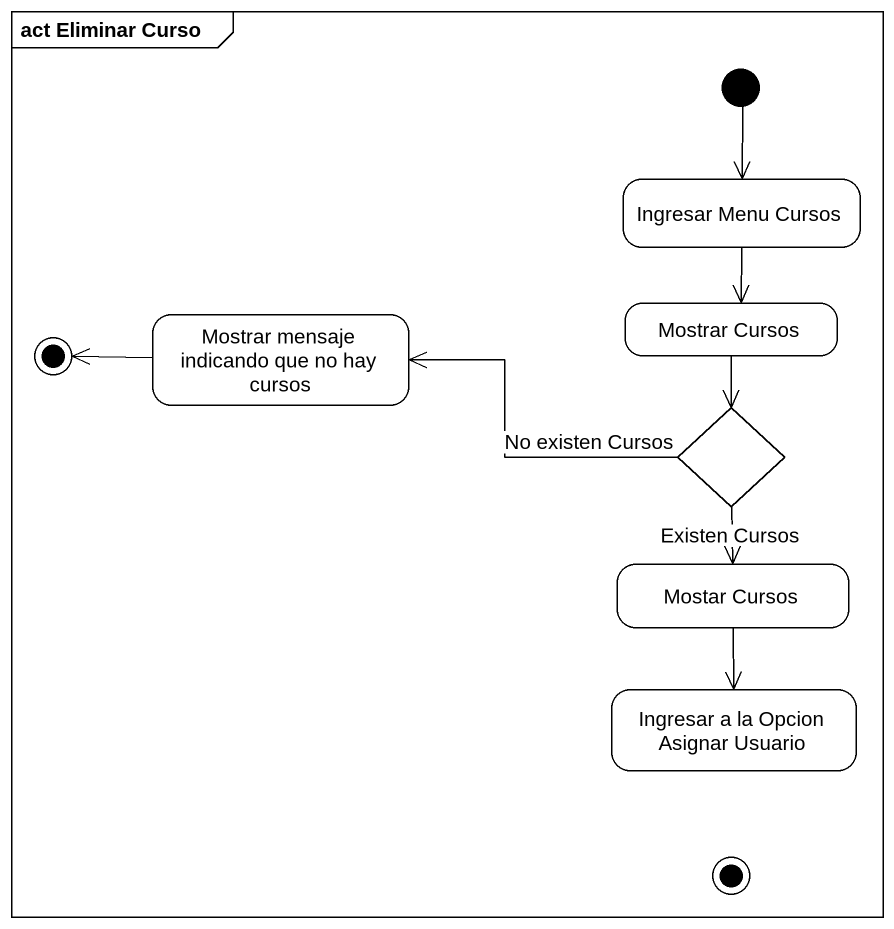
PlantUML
@startuml
mainframe act Eliminar Curso
hide empty description
state "Ingresar Menu Cursos" as Ingresar_Menu_Cursos
state "Mostrar mensaje indicando que no hay cursos" as Mostrar_mensaje_indicando
state "Mostrar Cursos" as Mostrar_Cursos
state final1 <<end>>
state choice1 <<choice>>
state "Mostar Cursos" as Mostar_Cursos
state "Ingresar a la Opcion Asignar Usuario" as Ingresar_a_la_Opcion
state final2 <<end>>
[*] --> Ingresar_Menu_Cursos
Ingresar_Menu_Cursos --> Mostrar_Cursos
Mostrar_mensaje_indicando -left-> final1
Mostrar_Cursos --> choice1
choice1 -left-> Mostrar_mensaje_indicando : No existen Cursos
choice1 --> Mostar_Cursos : Existen Cursos
Mostar_Cursos --> Ingresar_a_la_Opcion
@enduml
